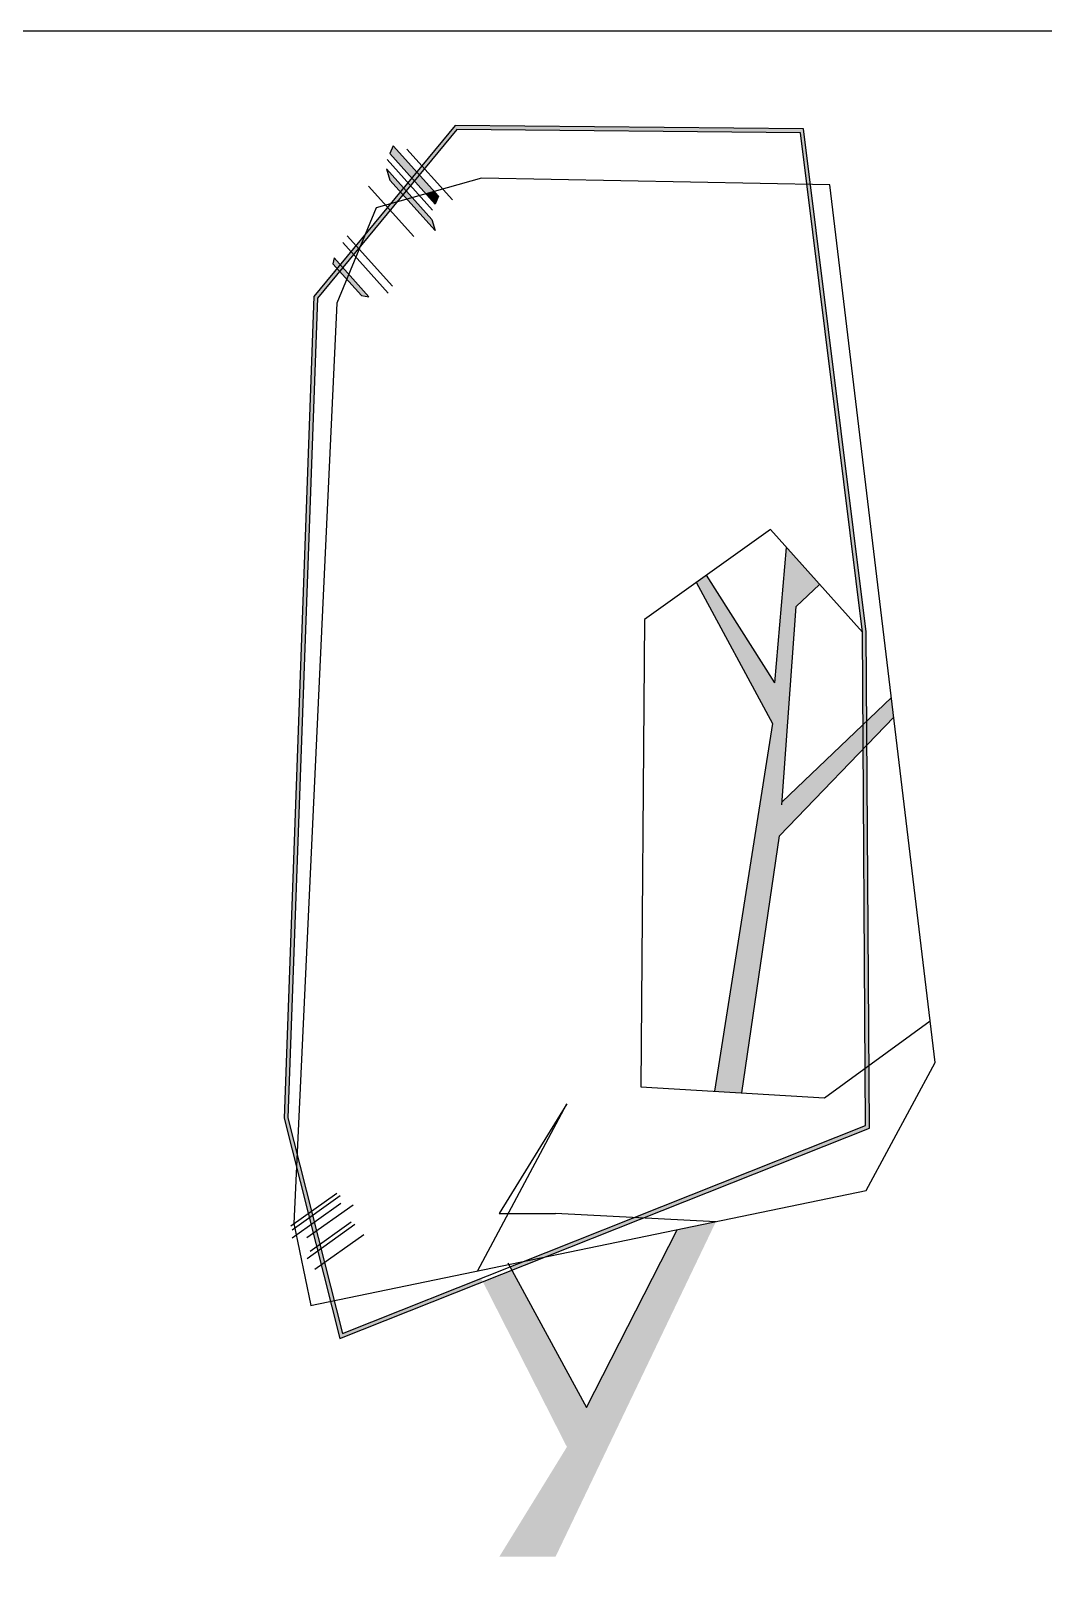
# Model space of a CAD drawing. Header units: millimetres. Extents: x 577 to 2337, y 236 to 943.
# Drawn here: x 815.784 to 818.146, y 708.062 to 711.677 of the extents above; entities that cross this region are included whole.
import ezdxf

# ---------------------------------------------------------------- set-up
doc = ezdxf.new("R2010")
doc.units = ezdxf.units.MM
doc.header["$LTSCALE"] = 0.01
doc.linetypes.add('SOLID_LINE', pattern=[0])
doc.layers.add('06-Furn', color=4, linetype='Continuous')

# ---------------------------------------------------------------- blocks, each defined once
blk = doc.blocks.new('Tree 12')
at = {"layer": '06-Furn', "linetype": 'SOLID_LINE'}
for points in [[(952.2187, 640.4153), (952.073, 641.5874), (951.2605, 641.5951), (950.9308, 641.1967), (950.8618, 639.2815), (950.9921, 638.7683), (951.3252, 638.9006), (951.3211, 638.9084), (950.9982, 638.7801), (950.8707, 639.2825), (950.9395, 641.1934), (951.2646, 641.5863), (952.0653, 641.5787), (952.2099, 640.4148), (952.2175, 639.2645), (951.3882, 638.9351), (951.3925, 638.9273), (952.2264, 639.2586)], [(951.2221, 641.4304), (951.212, 641.4417), (951.1927, 641.4362), (951.2141, 641.4124)]]:
    blk.add_hatch(color=88, dxfattribs=at).paths.add_polyline_path(points)
h = blk.add_hatch(color=88, dxfattribs=at)
h.paths.add_polyline_path([(951.1163, 641.5481), (951.1083, 641.5301), (951.1595, 641.4731), (951.1711, 641.4871)])
h.paths.add_polyline_path([(951.177, 641.4805), (951.1655, 641.4665), (951.1927, 641.4362), (951.212, 641.4417)])
h.paths.add_polyline_path([(951.2141, 641.3506), (951.2062, 641.3765), (951.1606, 641.4272), (951.1483, 641.4238)])
h.paths.add_polyline_path([(951.1483, 641.4238), (951.1606, 641.4272), (951.1462, 641.4432), (951.1388, 641.4343)])
h.paths.add_polyline_path([(951.1003, 641.4942), (951.1083, 641.4683), (951.1329, 641.4409), (951.1402, 641.4498)])
h = blk.add_hatch(color=88, dxfattribs=at)
h.paths.add_polyline_path([(950.9925, 641.2712), (950.9785, 641.2867), (950.9758, 641.2732), (950.9854, 641.2626)])
h.paths.add_polyline_path([(951.0078, 641.2377), (951.0125, 641.249), (950.9984, 641.2646), (950.9913, 641.256)])
h.paths.add_polyline_path([(951.0125, 641.249), (951.0078, 641.2377), (951.042, 641.1996), (951.0596, 641.1965)])
at = {"layer": '06-Furn'}
h = blk.add_hatch(color=38, dxfattribs=at)
h.paths.add_polyline_path([(952.0558, 640.4746), (952.1103, 640.5258), (952.0331, 640.6119), (952.0057, 640.2963), (951.8468, 640.5477), (951.8228, 640.5307), (952.0001, 640.2017), (951.8652, 639.3446), (951.929, 639.3408), (952.0168, 639.9399), (952.2117, 640.142), (952.2113, 640.1993), (952.0229, 640.0193)])
h.paths.add_polyline_path([(952.2201, 640.2076), (952.2204, 640.151), (952.2832, 640.2161), (952.2776, 640.2626)])
blk.add_hatch(color=38, dxfattribs=at).paths.add_polyline_path([(951.8684, 639.0405), (951.7779, 639.0218), (951.5671, 638.6074), (951.3925, 638.9273), (951.3252, 638.9006), (951.5211, 638.5155), (951.3634, 638.2594), (951.4945, 638.2594)])
at = {"layer": '06-Furn', "color": 88, "linetype": 'SOLID_LINE'}
for p, q in [((951.2605, 641.5951), (950.9308, 641.1967)), ((951.2646, 641.5863), (950.9395, 641.1934)), ((952.073, 641.5874), (951.2605, 641.5951)), ((952.0653, 641.5787), (951.2646, 641.5863)), ((952.2099, 640.4148), (952.0653, 641.5787)), ((952.2187, 640.4153), (952.073, 641.5874)), ((951.1163, 641.5481), (951.1083, 641.5301)), ((951.1163, 641.5481), (951.2221, 641.4304)), ((951.1483, 641.5401), (951.2541, 641.4224)), ((951.1023, 641.5162), (951.2081, 641.3984)), ((951.1083, 641.5301), (951.2141, 641.4124)), ((951.3218, 641.4725), (951.0765, 641.4036)), ((951.1003, 641.4942), (951.1083, 641.4683)), ((951.1003, 641.4942), (951.2062, 641.3765)), ((951.1083, 641.4683), (951.2141, 641.3506)), ((952.1344, 641.4572), (951.3218, 641.4725)), ((951.0584, 641.4543), (951.1642, 641.3366)), ((951.2221, 641.4304), (951.2141, 641.4124)), ((952.3797, 639.4118), (952.1344, 641.4572)), ((951.0765, 641.4036), (950.9845, 641.1814)), ((951.2062, 641.3765), (951.2141, 641.3506)), ((950.9985, 641.3226), (951.1043, 641.2049)), ((951.0085, 641.3386), (951.1143, 641.2209)), ((950.9785, 641.2867), (950.9758, 641.2732)), ((950.9785, 641.2867), (951.0596, 641.1965)), ((950.9758, 641.2732), (951.042, 641.1996)), ((950.9308, 641.1967), (950.8618, 639.2815)), ((950.9395, 641.1934), (950.8707, 639.2825)), ((950.9845, 641.1814), (950.8848, 639.0364)), ((951.042, 641.1996), (951.0596, 641.1965)), ((951.9955, 640.6539), (951.7019, 640.4443)), ((952.2099, 640.4148), (951.9955, 640.6539)), ((951.7019, 640.4443), (951.6935, 639.3546)), ((952.2264, 639.2586), (952.2187, 640.4153)), ((952.2175, 639.2645), (952.2099, 640.4148)), ((952.1213, 639.3295), (952.368, 639.5088)), ((952.2187, 639.113), (952.3797, 639.4118)), ((951.6935, 639.3546), (952.1213, 639.3295)), ((951.3125, 638.9254), (951.5211, 639.3155)), ((951.5211, 639.3155), (951.3634, 639.0594)), ((950.8618, 639.2815), (950.9921, 638.7683)), ((950.8707, 639.2825), (950.9982, 638.7801)), ((950.9921, 638.7683), (952.2264, 639.2586)), ((950.9982, 638.7801), (952.2175, 639.2645)), ((950.9848, 639.1063), (950.8775, 639.0299)), ((950.9927, 639.1011), (950.8803, 639.0211)), ((950.9939, 639.083), (950.8808, 639.0025)), ((951.0226, 639.0793), (950.915, 639.0027)), ((950.9231, 638.8449), (952.2187, 639.113)), ((951.3634, 639.0594), (951.4945, 639.0594)), ((951.8684, 639.0405), (951.4945, 639.0594)), ((950.8848, 639.0364), (950.9244, 638.8451)), ((951.0267, 639.0336), (950.9152, 638.9542)), ((951.0185, 639.0393), (950.9228, 638.9712)), ((951.0477, 639.0101), (950.9333, 638.9287))]:
    blk.add_line(p, q, dxfattribs=at)
at = {"layer": '06-Furn', "color": 38}
for p, q in [((952.0057, 640.2963), (952.0331, 640.6119)), ((951.8228, 640.5307), (952.0001, 640.2017)), ((952.0057, 640.2963), (951.8468, 640.5477)), ((952.0558, 640.4746), (952.1103, 640.5258)), ((952.0224, 640.0123), (952.0558, 640.4746)), ((952.0229, 640.0193), (952.2776, 640.2626)), ((952.0001, 640.2017), (951.8652, 639.3446)), ((952.0168, 639.9399), (952.2832, 640.2161)), ((951.929, 639.3408), (952.0168, 639.9399)), ((951.5671, 638.6074), (951.7779, 639.0218)), ((951.3831, 638.9445), (951.5671, 638.6074))]:
    blk.add_line(p, q, dxfattribs=at)

msp = doc.modelspace()

# ---------------------------------------------------------------- linework, layer by layer
at = {"layer": '06-Furn', "color": 5}
msp.add_lwpolyline([(809.981, 711.677), (809.981, 677.6067), (835.5136, 677.6067), (835.5136, 711.677)], close=True, dxfattribs=at)

# ---------------------------------------------------------------- block references
at = {"layer": '06-Furn', "color": 241}
msp.add_blockref('Tree 12', (-134.4877, 69.8613), dxfattribs=at)

doc.saveas('drawing.dxf')
